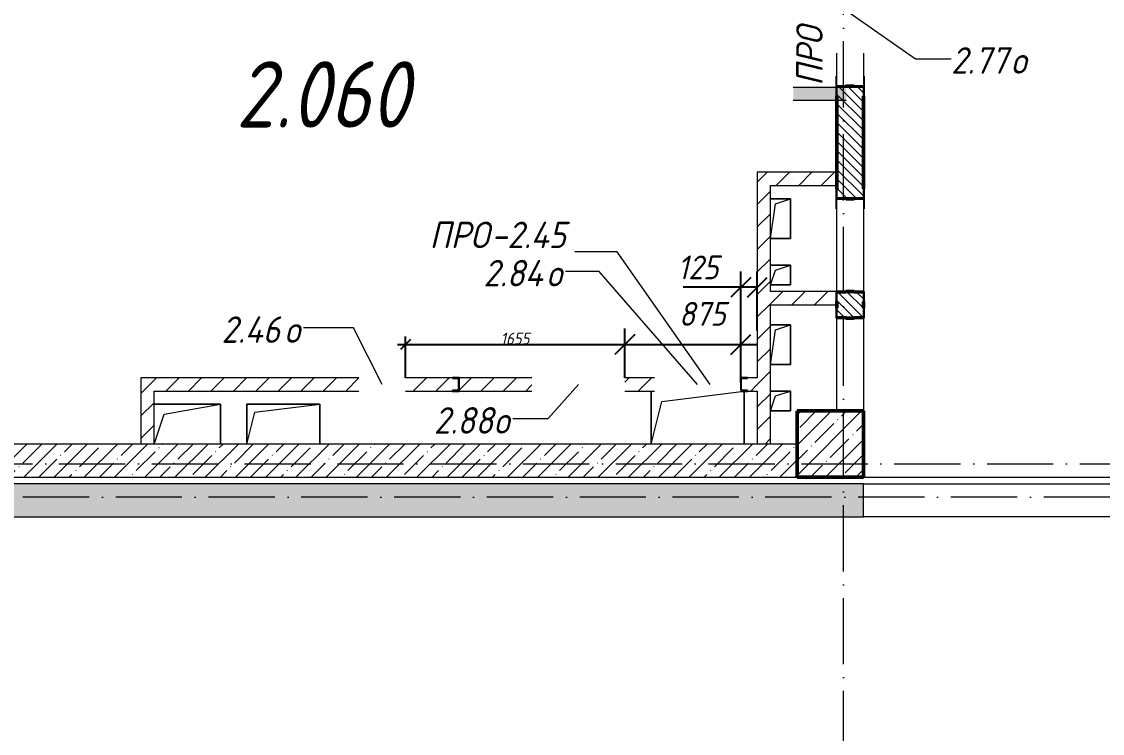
# Model space of a CAD drawing. Header units: millimetres. Extents: x -401725 to 250493, y 305116 to 802890.
# Drawn here: x -16409 to -8256, y 318141 to 323511 of the extents above; entities that cross this region are included whole.
import ezdxf

# ---------------------------------------------------------------- set-up
doc = ezdxf.new("R2010")
doc.units = ezdxf.units.MM
doc.linetypes.add('50_200_ШТРИХ_1Т_ш5_п1_п1_', pattern=[700, 500, -100, 0, -100])
for name, color, linetype, lineweight in [('A-____-____-DIMS', 7, 'Continuous', 9), ('A-FLOR-____-OTLN', 7, 'Continuous', 9), ('A-GENM-____-IDEN', 7, 'Continuous', 9), ('A-GENM-____-MCUT', 7, 'Continuous', 25), ('A-GENM-____-OTLN', 7, 'Continuous', 9), ('A-GENM-____-OTLN-1', 7, 'Continuous', 25), ('A-GLAZ-____-IDEN', 7, 'Continuous', 9), ('A-GLAZ-____-OTLN', 7, 'Continuous', 9), ('A-WALL-____-MCUT-1', 7, 'Continuous', 9), ('A-WALL-____-MCUT-2', 7, 'Continuous', 50), ('A-WALL-____-OTLN', 7, 'Continuous', 9), ('A-WALL-____-PATT-1', 7, 'Continuous', 9), ('A-WALL-FNSH-MCUT-1', 7, 'Continuous', 9), ('I-WALL-____-OTLN', 7, 'Continuous', 9), ('S-COLS-____-MCUT', 7, 'Continuous', 50), ('S-COLS-____-OTLN', 7, 'Continuous', 9), ('S-GRID-____-OTLN-1', 7, '50_200_ШТРИХ_1Т_ш5_п1_п1_', 9), ('Марки помещений', 7, 'Continuous', 9)]:
    doc.layers.add(name, color=color, linetype=linetype, lineweight=lineweight)
doc.styles.add('ISOCPEUR_I_10', font='isocpeui.ttf', dxfattribs={"width": 0.9, "height": 180})
doc.styles.add('ISOCPEUR_I_3', font='isocpeui.ttf', dxfattribs={"width": 0.85, "height": 2.2})
doc.styles.add('ISOCPEUR_I_7', font='isocpeui.ttf', dxfattribs={"width": 0.9, "height": 90})
doc.styles.add('ISOCPEUR_I_9', font='isocpeui.ttf', dxfattribs={"width": 0.9, "height": 250})
doc.dimstyles.new('ISO-1_8_0_9К_СРЕДНИЙ_Кладочные_2', dxfattribs={"dimscale": 304.8, "dimtxt": 89.638306, "dimasz": 0.246063, "dimexe": 0.19685, "dimexo": 0, "dimgap": 0, "dimtad": 1, "dimdec": 3, "dimrnd": 0.001, "dimdsep": 46, "dimtxsty": 'ISOCPEUR_I_7', "dimblk1": 'OBLIQUE', "dimblk2": 'OBLIQUE', "dimsah": 1, "dimcen": 0.09, "dimdle": 0.19685, "dimazin": 0, "dimtfac": 1, "dimtdec": 4, "dimtix": 1, "dimtmove": 1, "dimatfit": 3, "dimfxl": 1, "dimtvp": 1, "dimtolj": 1, "dimtzin": 0, "dimarcsym": 2})
doc.dimstyles.new('ISO-1_8_0_9К_СРЕДНИЙ_Кладочные_3', dxfattribs={"dimscale": 304.8, "dimtxt": 179.276612, "dimasz": 0.492126, "dimexe": 0.393701, "dimexo": 0, "dimgap": 0, "dimtad": 1, "dimdec": 3, "dimrnd": 0.001, "dimdsep": 46, "dimtxsty": 'ISOCPEUR_I_10', "dimblk1": 'OBLIQUE', "dimblk2": 'OBLIQUE', "dimsah": 1, "dimcen": 0.09, "dimdle": 0.393701, "dimazin": 0, "dimtfac": 1, "dimtdec": 4, "dimtix": 1, "dimtmove": 0, "dimatfit": 3, "dimfxl": 1, "dimtvp": 1, "dimtolj": 1, "dimtzin": 0, "dimarcsym": 2})
doc.dimstyles.new('ISO-1_8_0_9К_СРЕДНИЙ_Кладочные_4', dxfattribs={"dimscale": 304.8, "dimtxt": 179.276612, "dimasz": 0.492126, "dimexe": 0.393701, "dimexo": 0, "dimgap": 0, "dimtad": 1, "dimdec": 3, "dimrnd": 0.001, "dimdsep": 46, "dimtxsty": 'ISOCPEUR_I_10', "dimblk1": 'OBLIQUE', "dimblk2": 'OBLIQUE', "dimsah": 1, "dimcen": 0.09, "dimdle": 0.393701, "dimazin": 0, "dimtfac": 1, "dimtdec": 4, "dimtix": 1, "dimtmove": 1, "dimatfit": 3, "dimfxl": 1, "dimtvp": 1, "dimtolj": 1, "dimtzin": 0, "dimarcsym": 2})
pattern_1 = [(45, (-15659.08, 310542.9), (-84.8528, 84.8528), [])]
pattern_2 = [(45, (-15659.08, 310542.9), (-114.0493, 114.0493), []), (45, (-15545.03, 310542.9), (-114.0493, 114.0493), [201.612, -40.322, 3.353, -36.97])]

# ---------------------------------------------------------------- blocks, each defined once
blk = doc.blocks.new('BSC_Колонна _Прямоугольная - 500х500-V43-АР1_План отверстий 2 этажа в осях 1-64_А-ГГ')
at = {"layer": 'S-COLS-____-OTLN'}
h = blk.add_hatch(dxfattribs=at)
h.set_pattern_fill('FP_72', color=256, style=0, pattern_type=2)
h.set_pattern_definition([(45, (-5350, -9781.04), (-114.0493, 114.0493), []), (45, (-5235.95, -9781.04), (-114.0493, 114.0493), [201.613, -40.323, 3.353, -36.97])])
h.paths.add_polyline_path([(-250, -250), (250, -250), (250, 250), (-250, 250)], flags=0)
at = {"layer": 'S-COLS-____-MCUT'}
for p, q in [((250, 250), (-250, 250)), ((-250, 250), (-250, -250)), ((250, -250), (250, 250)), ((-250, -250), (250, -250))]:
    blk.add_line(p, q, dxfattribs=at)
blk = doc.blocks.new('Фахверк_СКБ_Уголок - 200_3960_зеркало-28268689-АР1_План отверстий 2 этажа в осях 1-64_А-ГГ')
at = {"layer": 'A-GENM-____-MCUT'}
for p, q in [((200, 156), (125, 156)), ((125, 156), (125, 81)), ((131, 81), (131, 150)), ((131, 150), (200, 150)), ((200, 150), (200, 156)), ((125, 81), (131, 81)), ((131, 19), (125, 19)), ((125, 19), (125, -56)), ((131, -50), (131, 19)), ((125, -56), (200, -56)), ((200, -50), (131, -50)), ((200, -56), (200, -50))]:
    blk.add_line(p, q, dxfattribs=at)
blk = doc.blocks.new('154_Стойка_СКБ_Уголок - СМ-2180_200-28268025-АР1_План отверстий 2 этажа в осях 1-64_А-ГГ')
at = {"layer": 'A-GENM-____-MCUT'}
for p, q in [((125, 156), (125, 81)), ((200, 156), (125, 156)), ((131, 81), (131, 150)), ((131, 150), (200, 150)), ((200, 150), (200, 156)), ((125, 81), (131, 81)), ((131, 19), (125, 19)), ((125, 19), (125, -56)), ((131, -50), (131, 19)), ((125, -56), (200, -56)), ((200, -50), (131, -50)), ((200, -56), (200, -50))]:
    blk.add_line(p, q, dxfattribs=at)
blk = doc.blocks.new('Стойка_Влож_Уголок_Опорный - Уголок-28213941-АР1_План отверстий 2 этажа в осях 1-64_А-ГГ')
at = {"layer": 'A-GENM-____-OTLN'}
for p, q in [((-212, -6), (-212, 0)), ((0, 0), (0, -6)), ((-212, -75), (-212, -6)), ((-212, -6), (-206, -6)), ((-212, -75), (-206, -75)), ((-6, -6), (0, -6)), ((-6, -75), (0, -75)), ((0, -6), (0, -75))]:
    blk.add_line(p, q, dxfattribs=at)
blk = doc.blocks.new('154_Фахверк_СКБ_Швеллер - Тип_100_3960-28318856-АР1_План отверстий 2 этажа в осях 1-64_А-ГГ')
at = {"layer": 'A-GENM-____-MCUT'}
for p, q in [((175, 50), (125, 50)), ((125, 50), (125, -50)), ((128, 47), (175, 47)), ((128, -47), (128, 47)), ((175, 47), (175, 50)), ((125, -50), (175, -50)), ((175, -47), (128, -47)), ((175, -50), (175, -47))]:
    blk.add_line(p, q, dxfattribs=at)
blk = doc.blocks.new('AR_Отверстие Ниша - Лючок-32403584-АР1_План отверстий 2 этажа в осях 1-64_А-ГГ')
at = {"layer": 'A-GLAZ-____-OTLN'}
blk.add_hatch(color=256, dxfattribs=at).paths.add_polyline_path([(200, -50), (200, 50), (-200, 50), (-200, -50), (138.7, -50)], flags=0)
for p, q in [((-200, 50), (200, 50)), ((200, -50), (-200, -50))]:
    blk.add_line(p, q, dxfattribs=at)
blk = doc.blocks.new('AR_Отверстие прямоугольное _в плите_ - AR_Отверстие прямоугольное _в плите_-V148-АР1_План отверстий 2 этажа в осях 1-64_А-ГГ')
at = {"layer": 'A-GENM-____-OTLN'}
for p, q in [((75, 75), (-75, 75)), ((-75, -75), (-37.5, 37.5)), ((-37.5, 37.5), (75, 75)), ((75, -75), (75, 75)), ((-75, -75), (75, -75))]:
    blk.add_line(p, q, dxfattribs=at)
blk = doc.blocks.new('AR_Отверстие прямоугольное _в плите_ - AR_Отверстие прямоугольное _в плите_-V149-АР1_План отверстий 2 этажа в осях 1-64_А-ГГ')
at = {"layer": 'A-GENM-____-OTLN'}
for p, q in [((75, 150), (-75, 150)), ((-75, -150), (-37.5, 112.5)), ((-37.5, 112.5), (75, 150)), ((75, -150), (75, 150)), ((-75, -150), (75, -150))]:
    blk.add_line(p, q, dxfattribs=at)
blk = doc.blocks.new('AR_Отверстие прямоугольное _в плите_ - AR_Отверстие прямоугольное _в плите_-30552525-АР1_План отверстий 2 этажа в осях 1-64_А-ГГ')
at = {"layer": 'A-GENM-____-OTLN'}
for p, q in [((-350, 200), (-350, -200)), ((-270, 120), (350, 200)), ((350, -200), (350, 200)), ((-350, -200), (-270, 120))]:
    blk.add_line(p, q, dxfattribs=at)
blk = doc.blocks.new('AR_Отверстие прямоугольное _в плите_ - AR_Отверстие прямоугольное _в плите_-30459267-АР1_План отверстий 2 этажа в осях 1-64_А-ГГ')
at = {"layer": 'A-GENM-____-OTLN'}
for p, q in [((250, 150), (-250, 150)), ((-175, 75), (250, 150)), ((250, -150), (250, 150)), ((-250, -150), (-175, 75))]:
    blk.add_line(p, q, dxfattribs=at)
blk = doc.blocks.new('AR_Отверстие прямоугольное _в плите_ - AR_Отверстие прямоугольное _в плите_-30552596-АР1_План отверстий 2 этажа в осях 1-64_А-ГГ')
at = {"layer": 'A-GENM-____-OTLN'}
for p, q in [((275, 150), (-275, 150)), ((-275, 150), (-275, -150)), ((-275, -150), (-215, 90)), ((-215, 90), (275, 150)), ((275, -150), (275, 150))]:
    blk.add_line(p, q, dxfattribs=at)
blk = doc.blocks.new('154_Фахверк_СКБ_Швеллер - Тип_100_3960_зеркало-V199-АР1_План отверстий 2 этажа в осях 1-64_А-ГГ')
at = {"layer": 'A-GENM-____-MCUT'}
for p, q in [((175, 50), (125, 50)), ((128, 47), (175, 47)), ((128, -47), (128, 47)), ((175, 47), (175, 50)), ((125, -50), (175, -50)), ((175, -47), (128, -47)), ((175, -50), (175, -47))]:
    blk.add_line(p, q, dxfattribs=at)
blk = doc.blocks.new('_Oblique')
at = {"color": 0, "linetype": 'ByBlock', "lineweight": -2}
blk.add_line((-0.5, -0.5), (0.5, 0.5), dxfattribs=at)
blk = doc.blocks.new('*D9245')
at = {"layer": 'A-____-____-DIMS', "color": 0, "lineweight": -2, "transparency": 16777216}
for p, q in [((-13574.1, 321074.6), (-11799.1, 321074.6)), ((-13514.1, 320823.9), (-13514.1, 321134.6)), ((-11859.1, 320823.9), (-11859.1, 321134.6))]:
    blk.add_line(p, q, dxfattribs=at)
at = {"layer": 'Defpoints', "color": 0, "transparency": 16777216}
for p in [(-11859.1, 321074.6), (-13514.1, 320823.9), (-11859.1, 320823.9)]:
    blk.add_point(p, dxfattribs=at)
at = {"layer": 'A-____-____-DIMS', "color": 0, "lineweight": -2, "transparency": 16777216, "xscale": 75, "yscale": 75, "zscale": 75, "rotation": 180}
blk.add_blockref('_Oblique', (-13514.1, 321074.6), dxfattribs=at)
at = {"layer": 'A-____-____-DIMS', "color": 0, "lineweight": -2, "transparency": 16777216, "xscale": 75, "yscale": 75, "zscale": 75}
blk.add_blockref('_Oblique', (-11859.1, 321074.6), dxfattribs=at)
at = {"layer": 'A-____-____-DIMS', "color": 0, "transparency": 16777216, "insert": (-12686.6, 321119.6), "char_height": 90, "width": 504.733, "attachment_point": 5, "style": 'ISOCPEUR_I_7'}
blk.add_mtext('\\A1;1655', dxfattribs=at)
blk = doc.blocks.new('*D9246')
at = {"layer": 'A-____-____-DIMS', "color": 0, "lineweight": -2, "transparency": 16777216}
for p, q in [((-11859.1, 320823.9), (-11859.1, 321194.6)), ((-10984.1, 320787), (-10984.1, 321194.6)), ((-11979.1, 321074.6), (-10864.1, 321074.6))]:
    blk.add_line(p, q, dxfattribs=at)
at = {"layer": 'Defpoints', "color": 0, "transparency": 16777216}
for p in [(-10984.1, 321074.6), (-11859.1, 320823.9), (-10984.1, 320787)]:
    blk.add_point(p, dxfattribs=at)
at = {"layer": 'A-____-____-DIMS', "color": 0, "lineweight": -2, "transparency": 16777216, "xscale": 150, "yscale": 150, "zscale": 150, "rotation": 180}
blk.add_blockref('_Oblique', (-11859.1, 321074.6), dxfattribs=at)
at = {"layer": 'A-____-____-DIMS', "color": 0, "lineweight": -2, "transparency": 16777216, "xscale": 150, "yscale": 150, "zscale": 150}
blk.add_blockref('_Oblique', (-10984.1, 321074.6), dxfattribs=at)
at = {"layer": 'A-____-____-DIMS', "color": 0, "transparency": 16777216, "insert": (-11450.5, 321395.9), "char_height": 180, "width": 409.578, "attachment_point": 1, "line_spacing_factor": 1.149209, "style": 'ISOCPEUR_I_10'}
blk.add_mtext('\\A1;875', dxfattribs=at)
blk = doc.blocks.new('*D9247')
at = {"layer": 'A-____-____-DIMS', "color": 0, "lineweight": -2, "transparency": 16777216}
for p, q in [((-10984.1, 320787), (-10984.1, 321626.4)), ((-10859.1, 321180.6), (-10859.1, 321626.4)), ((-10984.1, 321506.4), (-11419.3, 321506.4)), ((-10859.1, 321506.4), (-11104.1, 321506.4))]:
    blk.add_line(p, q, dxfattribs=at)
at = {"layer": 'Defpoints', "color": 0, "transparency": 16777216}
for p in [(-10859.1, 321506.4), (-10859.1, 321180.6), (-10984.1, 320787)]:
    blk.add_point(p, dxfattribs=at)
at = {"layer": 'A-____-____-DIMS', "color": 0, "lineweight": -2, "transparency": 16777216, "xscale": 150, "yscale": 150, "zscale": 150, "rotation": 180}
blk.add_blockref('_Oblique', (-10984.1, 321506.4), dxfattribs=at)
at = {"layer": 'A-____-____-DIMS', "color": 0, "lineweight": -2, "transparency": 16777216, "xscale": 150, "yscale": 150, "zscale": 150}
blk.add_blockref('_Oblique', (-10859.1, 321506.4), dxfattribs=at)
at = {"layer": 'A-____-____-DIMS', "color": 0, "transparency": 16777216, "insert": (-11460.8, 321746.4), "char_height": 180, "width": 368.207, "attachment_point": 1, "line_spacing_factor": 1.149209, "style": 'ISOCPEUR_I_10'}
blk.add_mtext('\\A1;125', dxfattribs=at)

msp = doc.modelspace()

# ---------------------------------------------------------------- hatches: boundary and pattern name
at = {"layer": 'A-WALL-____-PATT-1'}
h = msp.add_hatch(dxfattribs=at)
h.set_pattern_fill('FP_6', color=256, style=0, pattern_type=2)
h.set_pattern_definition([(135, (-15659.08, 310542.9), (-35.35534, -35.35534), [])])
h.paths.add_polyline_path([(-10128.0813, 321273.9433), (-10128.0813, 321279.9433), (-10059.0813, 321279.9433), (-10059.0813, 321467.9433), (-10128.0813, 321467.9433), (-10128.0813, 321473.9433), (-10190.0813, 321473.9433), (-10190.0813, 321467.9433), (-10259.0813, 321467.9433), (-10259.0813, 321279.9433), (-10190.0813, 321279.9433), (-10190.0813, 321273.9433)], flags=0)
h.paths.add_polyline_path([(-10190.0813, 322173.9433), (-10128.0813, 322173.9433), (-10128.0813, 322179.9433), (-10059.0813, 322179.9433), (-10059.0813, 323017.9433), (-10128.0813, 323017.9433), (-10128.0813, 323023.9433), (-10190.0813, 323023.9433), (-10190.0813, 323017.9433), (-10259.0813, 323017.9433), (-10259.0813, 322179.9433), (-10190.0813, 322179.9433)], flags=0)
h.paths.add_polyline_path([(-10128.0813, 324173.9433), (-10059.0813, 324173.9433), (-10059.0813, 324473.9433), (-10259.0813, 324473.9433), (-10259.0813, 324173.9433), (-10190.0813, 324173.9433)], flags=0)
h = msp.add_hatch(dxfattribs=at)
h.set_pattern_fill('FP_4', color=256, style=0, pattern_type=2)
h.set_pattern_definition(pattern_1)
h.paths.add_polyline_path([(-10859.0813, 320323.9433), (-10759.0813, 320323.9433), (-10759.0813, 322373.9433), (-10859.0813, 322373.9433), (-10859.0813, 320723.9433)], flags=0)
h = msp.add_hatch(dxfattribs=at)
h.set_pattern_fill('FP_4', color=256, style=0, pattern_type=2)
h.set_pattern_definition(pattern_1)
h.paths.add_polyline_path([(-10259.0813, 322273.9433), (-10259.0813, 322373.9433), (-10759.0813, 322373.9433), (-10759.0813, 322273.9433), (-10370.378, 322273.9433)], flags=0)
h = msp.add_hatch(dxfattribs=at)
h.set_pattern_fill('FP_4', color=256, style=0, pattern_type=2)
h.set_pattern_definition(pattern_1)
h.paths.add_polyline_path([(-10259.0813, 321373.9433), (-10259.0813, 321398.9433), (-10265.0813, 321398.9433), (-10265.0813, 321473.9433), (-10759.0813, 321473.9433), (-10759.0813, 321373.9433), (-10265.0813, 321373.9433)], flags=0)
h = msp.add_hatch(dxfattribs=at)
h.set_pattern_fill('FP_4', color=256, style=0, pattern_type=2)
h.set_pattern_definition(pattern_1)
h.paths.add_polyline_path([(-15409.0813, 320323.9433), (-15409.0813, 320823.9433), (-15509.0813, 320823.9433), (-15509.0813, 320323.9433)], flags=0)
h = msp.add_hatch(dxfattribs=at)
h.set_pattern_fill('FP_4', color=256, style=0, pattern_type=2)
h.set_pattern_definition(pattern_1)
h.paths.add_polyline_path([(-10934.0813, 320723.9433), (-10859.0813, 320723.9433), (-10859.0813, 320823.9433), (-10934.0813, 320823.9433), (-10934.0813, 320820.9433), (-10981.0813, 320820.9433), (-10981.0813, 320726.9433), (-10934.0813, 320726.9433)], flags=0)
h.paths.add_polyline_path([(-12559.0813, 320723.9433), (-12559.0813, 320823.9433), (-13109.0813, 320823.9433), (-13109.0813, 320723.9433)], flags=0)
h.paths.add_polyline_path([(-11859.0813, 320723.9433), (-11634.0813, 320723.9433), (-11634.0813, 320823.9433), (-11859.0813, 320823.9433)], flags=0)
h.paths.add_polyline_path([(-13864.0813, 320723.9433), (-13864.0813, 320823.9433), (-15409.0813, 320823.9433), (-15409.0813, 320723.9433)], flags=0)
h.paths.add_polyline_path([(-13514.0813, 320723.9433), (-13159.0813, 320723.9433), (-13159.0813, 320726.9433), (-13112.0813, 320726.9433), (-13112.0813, 320820.9433), (-13159.0813, 320820.9433), (-13159.0813, 320823.9433), (-13514.0813, 320823.9433), (-13514.0813, 320726.9433)], flags=0)
h = msp.add_hatch(dxfattribs=at)
h.set_pattern_fill('FP_25', color=256, style=0, pattern_type=2)
h.set_pattern_definition(pattern_2)
h.paths.add_polyline_path([(-11254.1102, 320073.9433), (-10559.0813, 320073.9433), (-10559.0813, 320323.9433), (-17609.0813, 320323.9433), (-17609.0813, 320073.9433), (-12137.8423, 320073.9433)], flags=0)
h = msp.add_hatch(dxfattribs=at)
h.set_pattern_fill('FP_25', color=256, style=0, pattern_type=2)
h.set_pattern_definition(pattern_2)
h.paths.add_polyline_path([(6990.9187, 319773.9433), (7890.9187, 319773.9433), (7890.9187, 320023.9433), (6990.9187, 320023.9433)], flags=0)
h.paths.add_polyline_path([(4890.9187, 319773.9433), (4890.9187, 320023.9433), (-2759.0813, 320023.9433), (-2759.0813, 319773.9433), (2001.872, 319773.9433)], flags=0)
h.paths.add_polyline_path([(-4859.0813, 319773.9433), (-4859.0813, 320023.9433), (-6059.0813, 320023.9433), (-6059.0813, 319773.9433), (-5067.9852, 319773.9433)], flags=0)
h.paths.add_polyline_path([(-10370.378, 319773.9433), (-10059.0813, 319773.9433), (-10059.0813, 320023.9433), (-17609.0813, 320023.9433), (-17609.0813, 319773.9433), (-12137.8423, 319773.9433)], flags=0)

# ---------------------------------------------------------------- linework, layer by layer
at = {"layer": 'A-FLOR-____-OTLN'}
for p, q in [((-10759.0813, 322173.9479), (-10609.0813, 322173.9479)), ((-10609.0813, 322173.9479), (-10609.0813, 321873.9479)), ((-10609.0813, 321873.9479), (-10759.0813, 321873.9479)), ((-10759.0813, 321673.9479), (-10609.0813, 321673.9479)), ((-10609.0813, 321673.9479), (-10609.0813, 321523.9479)), ((-10609.0813, 321523.9479), (-10759.0813, 321523.9479)), ((-10759.0813, 321223.9479), (-10609.0813, 321223.9479)), ((-10609.0813, 321223.9479), (-10609.0813, 320923.9479)), ((-10609.0813, 320923.9479), (-10759.0813, 320923.9479)), ((-11659.0813, 320323.9433), (-11659.0813, 320723.9433)), ((-10959.0813, 320723.9433), (-10959.0813, 320323.9433)), ((-10759.0813, 320723.9479), (-10609.0813, 320723.9479)), ((-10609.0813, 320723.9479), (-10609.0813, 320573.9479)), ((-15409.0813, 320623.9433), (-14909.0813, 320623.9433)), ((-14909.0813, 320623.9433), (-14909.0813, 320323.9433)), ((-14709.0813, 320623.9433), (-14159.0813, 320623.9433)), ((-14709.0813, 320323.9433), (-14709.0813, 320623.9433)), ((-14159.0813, 320623.9433), (-14159.0813, 320323.9433)), ((-10609.0813, 320573.9479), (-10759.0813, 320573.9479)), ((-10059.0813, 320073.9433), (-6059.0813, 320073.9433))]:
    msp.add_line(p, q, dxfattribs=at)
at = {"layer": 'A-GENM-____-IDEN'}
for p, q in [((-11915.7705, 321774.6453), (-12236.3439, 321774.6453)), ((-11215.56, 320773.9433), (-11915.7705, 321774.6453))]:
    msp.add_line(p, q, dxfattribs=at)
at = {"layer": 'A-GLAZ-____-IDEN'}
for p, q in [((-10159.0813, 323573.9433), (-9665.0781, 323230.417)), ((-9665.0781, 323230.417), (-9397.425, 323230.417)), ((-12052.4811, 321625.5046), (-12306.4896, 321625.5046)), ((-11309.0813, 320773.9433), (-12052.4811, 321625.5046)), ((-13904.7104, 321199.5844), (-14282.7914, 321199.5844)), ((-13689.0813, 320773.9433), (-13904.7104, 321199.5844)), ((-12209.0813, 320773.9433), (-12438.2655, 320514.4084)), ((-12438.2655, 320514.4084), (-12703.3777, 320514.4084))]:
    msp.add_line(p, q, dxfattribs=at)
at = {"layer": 'A-WALL-____-MCUT-1'}
for p, q in [((-10559.0813, 320323.9433), (-17609.0813, 320323.9433)), ((-17609.0813, 320073.9433), (-10559.0813, 320073.9433)), ((-10059.0813, 320023.9433), (-17609.0813, 320023.9433)), ((-10059.0813, 319773.9433), (-10059.0813, 320023.9433)), ((-17609.0813, 319773.9433), (-10059.0813, 319773.9433))]:
    msp.add_line(p, q, dxfattribs=at)
at = {"layer": 'A-WALL-____-MCUT-2'}
for p, q in [((-10259.0813, 322948.9433), (-10259.0813, 322248.9433)), ((-10128.0813, 323023.9433), (-10190.0813, 323023.9433)), ((-10059.0813, 322248.9433), (-10059.0813, 322948.9433)), ((-10190.0813, 322173.9433), (-10128.0813, 322173.9433)), ((-10259.0813, 321348.9433), (-10259.0813, 321398.9433)), ((-10128.0813, 321473.9433), (-10190.0813, 321473.9433)), ((-10059.0813, 321348.9433), (-10059.0813, 321398.9433)), ((-10190.0813, 321273.9433), (-10128.0813, 321273.9433))]:
    msp.add_line(p, q, dxfattribs=at)
at = {"layer": 'A-WALL-____-OTLN'}
for p, q in [((-10059.0813, 320023.9433), (-6059.0813, 320023.9433)), ((-6059.0813, 319773.9433), (-10059.0813, 319773.9433))]:
    msp.add_line(p, q, dxfattribs=at)
at = {"layer": 'A-WALL-FNSH-MCUT-1'}
for p, q in [((-10859.0813, 322373.9433), (-10859.0813, 320823.9433)), ((-10259.0813, 322373.9433), (-10859.0813, 322373.9433)), ((-10759.0813, 321473.9433), (-10759.0813, 322273.9433)), ((-10759.0813, 322273.9433), (-10259.0813, 322273.9433)), ((-10265.0813, 321473.9433), (-10759.0813, 321473.9433)), ((-10759.0813, 320323.9433), (-10759.0813, 321373.9433)), ((-10759.0813, 321373.9433), (-10259.0813, 321373.9433)), ((-13864.0813, 320823.9433), (-15509.0813, 320823.9433)), ((-15509.0813, 320823.9433), (-15509.0813, 320323.9433)), ((-13159.0813, 320823.9433), (-13514.0813, 320823.9433)), ((-12559.0813, 320823.9433), (-13109.0813, 320823.9433)), ((-11634.0813, 320823.9433), (-11859.0813, 320823.9433)), ((-10859.0813, 320823.9433), (-10934.0813, 320823.9433)), ((-15409.0813, 320723.9433), (-13864.0813, 320723.9433)), ((-15409.0813, 320323.9433), (-15409.0813, 320723.9433)), ((-13514.0813, 320723.9433), (-13159.0813, 320723.9433)), ((-13109.0813, 320723.9433), (-12559.0813, 320723.9433)), ((-11859.0813, 320723.9433), (-11634.0813, 320723.9433)), ((-10934.0813, 320723.9433), (-10859.0813, 320723.9433)), ((-10859.0813, 320723.9433), (-10859.0813, 320323.9433))]:
    msp.add_line(p, q, dxfattribs=at)
at = {"layer": 'I-WALL-____-OTLN'}
for p, q in [((-10259.0813, 323023.9433), (-10259.0813, 323273.9433)), ((-10059.0813, 323273.9433), (-10059.0813, 323023.9433)), ((-10259.0813, 321473.9433), (-10259.0813, 322173.9433)), ((-10059.0813, 322173.9433), (-10059.0813, 321473.9433)), ((-10259.0813, 320573.9433), (-10259.0813, 321273.9433)), ((-10059.0813, 321273.9433), (-10059.0813, 320573.9433))]:
    msp.add_line(p, q, dxfattribs=at)
at = {"layer": 'S-GRID-____-OTLN-1'}
for p, q in [((-10209.0813, 306060.2949), (-10209.0813, 360423.8609)), ((-20327.8515, 320173.9433), (8211.5194, 320173.9433)), ((88415.3253, 319923.9433), (-20104.6453, 319923.9433))]:
    msp.add_line(p, q, dxfattribs=at)

# ---------------------------------------------------------------- block references
at = {"layer": 'A-GENM-____-OTLN', "rotation": 180}
msp.add_blockref('Стойка_Влож_Уголок_Опорный - Уголок-28213941-АР1_План отверстий 2 этажа в осях 1-64_А-ГГ', (-10265.0813, 323023.9433), dxfattribs=at)
at = {"layer": 'A-GENM-____-OTLN'}
for name, p in [('AR_Отверстие прямоугольное _в плите_ - AR_Отверстие прямоугольное _в плите_-V149-АР1_План отверстий 2 этажа в осях 1-64_А-ГГ', (-10684.0813, 322023.9479)), ('Стойка_Влож_Уголок_Опорный - Уголок-28213941-АР1_План отверстий 2 этажа в осях 1-64_А-ГГ', (-10053.0813, 322173.9433)), ('AR_Отверстие прямоугольное _в плите_ - AR_Отверстие прямоугольное _в плите_-V148-АР1_План отверстий 2 этажа в осях 1-64_А-ГГ', (-10684.0813, 321598.9479)), ('AR_Отверстие прямоугольное _в плите_ - AR_Отверстие прямоугольное _в плите_-V149-АР1_План отверстий 2 этажа в осях 1-64_А-ГГ', (-10684.0813, 321073.9479)), ('AR_Отверстие прямоугольное _в плите_ - AR_Отверстие прямоугольное _в плите_-30552525-АР1_План отверстий 2 этажа в осях 1-64_А-ГГ', (-11309.0813, 320523.9433)), ('AR_Отверстие прямоугольное _в плите_ - AR_Отверстие прямоугольное _в плите_-V148-АР1_План отверстий 2 этажа в осях 1-64_А-ГГ', (-10684.0813, 320648.9479)), ('AR_Отверстие прямоугольное _в плите_ - AR_Отверстие прямоугольное _в плите_-30459267-АР1_План отверстий 2 этажа в осях 1-64_А-ГГ', (-15159.0813, 320473.9433)), ('AR_Отверстие прямоугольное _в плите_ - AR_Отверстие прямоугольное _в плите_-30552596-АР1_План отверстий 2 этажа в осях 1-64_А-ГГ', (-14434.0813, 320473.9433))]:
    msp.add_blockref(name, p, dxfattribs=at)
at = {"layer": 'A-GENM-____-OTLN-1'}
for name, p, rotation in [('154_Стойка_СКБ_Уголок - СМ-2180_200-28268025-АР1_План отверстий 2 этажа в осях 1-64_А-ГГ', (-10209.0813, 323148.9433), 269.9999999999999), ('154_Стойка_СКБ_Уголок - СМ-2180_200-28268025-АР1_План отверстий 2 этажа в осях 1-64_А-ГГ', (-10109.0813, 322048.9433), 89.99999999999991), ('Фахверк_СКБ_Уголок - 200_3960_зеркало-28268689-АР1_План отверстий 2 этажа в осях 1-64_А-ГГ', (-10209.0813, 321598.9433), 269.9999999999999), ('Фахверк_СКБ_Уголок - 200_3960_зеркало-28268689-АР1_План отверстий 2 этажа в осях 1-64_А-ГГ', (-10109.0813, 321148.9433), 89.99999999999991), ('154_Фахверк_СКБ_Швеллер - Тип_100_3960-28318856-АР1_План отверстий 2 этажа в осях 1-64_А-ГГ', (-12984.0813, 320773.9433), 180)]:
    msp.add_blockref(name, p, dxfattribs=dict(at, rotation=rotation))
msp.add_blockref('154_Фахверк_СКБ_Швеллер - Тип_100_3960_зеркало-V199-АР1_План отверстий 2 этажа в осях 1-64_А-ГГ', (-11109.0813, 320773.9433), dxfattribs=at)
at = {"layer": 'A-GLAZ-____-OTLN'}
msp.add_blockref('AR_Отверстие Ниша - Лючок-32403584-АР1_План отверстий 2 этажа в осях 1-64_А-ГГ', (-10388.5663, 322965.553), dxfattribs=at)
at = {"layer": 'S-COLS-____-OTLN'}
msp.add_blockref('BSC_Колонна _Прямоугольная - 500х500-V43-АР1_План отверстий 2 этажа в осях 1-64_А-ГГ', (-10309.0813, 320323.9433), dxfattribs=at)

# ---------------------------------------------------------------- texts
at = {"layer": 'A-GENM-____-IDEN', "insert": (-10565.1437, 323026.1366), "char_height": 200, "width": 562.784625, "attachment_point": 1, "rotation": 90, "style": 'ISOCPEUR_I_9'}
msp.add_mtext('ПРО', dxfattribs=at)
at = {"layer": 'A-GENM-____-IDEN', "char_height": 200, "attachment_point": 1, "style": 'ISOCPEUR_I_9'}
for s, insert, width in [('ПРО', (-13331.4997, 322001.7615), 562.784625), ('-2.45', (-12867.156, 322001.7615), 735.949125)]:
    msp.add_mtext(s, dxfattribs=dict(at, insert=insert, width=width))
at = {"layer": 'A-GLAZ-____-IDEN', "char_height": 200, "attachment_point": 1, "style": 'ISOCPEUR_I_9'}
for s, insert, width in [('2.77', (-9397.425, 323318.0316), 548.35425), ('\\fISOCPEUR|b0|i1|c204|p34|;\\W.9;о', (-8944.9875, 323318.0316), 158.734125), ('2.84', (-12925.3401, 321713.1191), 577.215), ('\\fISOCPEUR|b0|i1|c204|p34|;\\W.9;о', (-12449.0901, 321713.1191), 158.734125), ('2.46', (-14901.6419, 321287.199), 577.215), ('\\fISOCPEUR|b0|i1|c204|p34|;\\W.9;о', (-14425.3919, 321287.199), 158.734125), ('2.88', (-13298.8322, 320602.023), 548.35425), ('\\fISOCPEUR|b0|i1|c204|p34|;\\W.9;о', (-12846.3947, 320602.023), 158.734125)]:
    msp.add_mtext(s, dxfattribs=dict(at, insert=insert, width=width))
at = {"layer": 'Марки помещений', "insert": (-14792.9903, 323211.87), "char_height": 500, "width": 785.65375, "attachment_point": 1, "style": 'ISOCPEUR_I_3'}
msp.add_mtext('2.060', dxfattribs=at)

# ---------------------------------------------------------------- dimensions: what is measured, and where the dimension line sits
at = {"layer": 'A-____-____-DIMS'}
for base, p1, p2, dimstyle, override, picture, middle in [((-10859.0813, 321506.4094), (-10984.0813, 320787.0446), (-10859.0813, 321180.6446), 'ISO-1_8_0_9К_СРЕДНИЙ_Кладочные_3', {"dimpost": '<>', "dimfxl": 412.972041}, '*D9247', (-11276.6904, 321506.4094)), ((-10984.0813, 321074.5785), (-11859.0813, 320823.9433), (-10984.0813, 320787.0446), 'ISO-1_8_0_9К_СРЕДНИЙ_Кладочные_4', {"dimpost": '<>', "dimfxl": 875.77766}, '*D9246', (-11245.6669, 321155.8827))]:
    dim = msp.add_linear_dim(base=base, p1=p1, p2=p2, dimstyle=dimstyle, override=override, dxfattribs=at)
    dim.commit()
    dim.dimension.update_dxf_attribs({"geometry": picture, "text_midpoint": middle, "dimtype": 160})
dim = msp.add_linear_dim(base=(-11859.0813, 321074.5785), p1=(-13514.0813, 320823.9433), p2=(-11859.0813, 320823.9433), dimstyle='ISO-1_8_0_9К_СРЕДНИЙ_Кладочные_2', override={"dimpost": '<>', "dimfxl": 1655}, dxfattribs=at)
dim.commit()
dim.dimension.update_dxf_attribs({"geometry": '*D9245', "text_midpoint": (-12686.5813, 321119.5785)})

doc.saveas('drawing.dxf')
